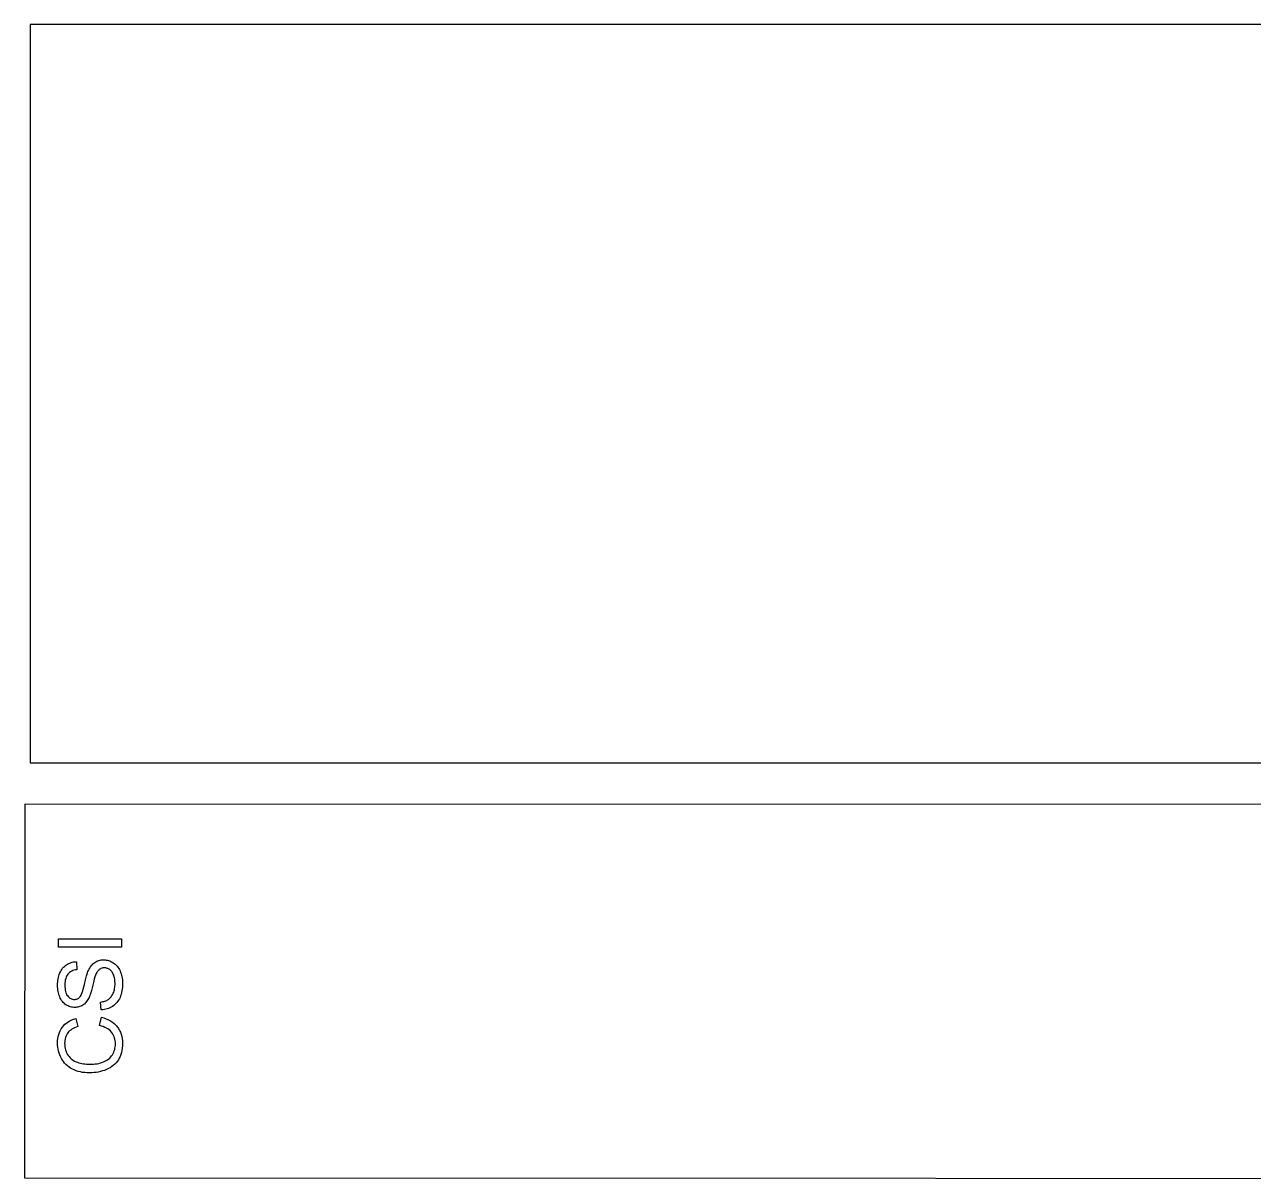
# Model space of a CAD drawing. Extents: x -296 to 95, y -196 to 171.
# Drawn here: x -295.9 to -100.4, y -12.8 to 170.8 of the extents above; entities that cross this region are included whole.
import ezdxf

# ---------------------------------------------------------------- set-up
doc = ezdxf.new("R2010")
doc.units = 0
doc.layers.add('3MM_MATERIAL', color=18, linetype='CONTINUOUS')
doc.layers.add('TEXT_ONLY', color=1, linetype='CONTINUOUS')

msp = doc.modelspace()

# ---------------------------------------------------------------- linework, layer by layer
at = {"layer": '3MM_MATERIAL'}
for points in [[(-295.06, 53.28), (4.94, 53.28), (4.94, 170.78), (-295.06, 170.78)], [(-5.92, 46.67), (-295.92, 46.75), (-295.94, -12.75), (-5.94, -12.83)], [(-280.52, 23.98), (-290.52, 23.99), (-290.52, 25.31), (-280.52, 25.31)], [(-283.73, 13.99), (-283.84, 15.24), (-283.66, 15.26), (-283.48, 15.3), (-283.32, 15.34), (-283.16, 15.39), (-283.01, 15.44), (-282.87, 15.5), (-282.74, 15.57), (-282.61, 15.65), (-282.49, 15.74), (-282.38, 15.84), (-282.28, 15.94), (-282.18, 16.06), (-282.08, 16.2), (-281.99, 16.34), (-281.91, 16.49), (-281.83, 16.66), (-281.76, 16.83), (-281.7, 17.01), (-281.65, 17.19), (-281.61, 17.38), (-281.58, 17.58), (-281.55, 17.78), (-281.54, 17.98), (-281.54, 18.19), (-281.55, 18.56), (-281.57, 18.73), (-281.59, 18.9), (-281.62, 19.07), (-281.66, 19.23), (-281.71, 19.38), (-281.76, 19.53), (-281.82, 19.67), (-281.88, 19.8), (-281.95, 19.92), (-282.03, 20.03), (-282.11, 20.14), (-282.19, 20.23), (-282.28, 20.32), (-282.38, 20.39), (-282.48, 20.46), (-282.58, 20.52), (-282.68, 20.56), (-282.79, 20.6), (-282.9, 20.64), (-283.01, 20.66), (-283.12, 20.67), (-283.23, 20.68), (-283.35, 20.67), (-283.46, 20.66), (-283.57, 20.64), (-283.67, 20.61), (-283.78, 20.57), (-283.87, 20.52), (-283.97, 20.47), (-284.06, 20.4), (-284.14, 20.33), (-284.22, 20.24), (-284.3, 20.15), (-284.38, 20.04), (-284.45, 19.92), (-284.52, 19.79), (-284.58, 19.65), (-284.65, 19.5), (-284.74, 19.24), (-284.85, 18.86), (-284.98, 18.35), (-285.13, 17.72), (-285.3, 17.09), (-285.46, 16.55), (-285.53, 16.32), (-285.61, 16.12), (-285.68, 15.94), (-285.76, 15.79), (-285.86, 15.62), (-285.96, 15.46), (-286.07, 15.31), (-286.18, 15.17), (-286.3, 15.04), (-286.42, 14.92), (-286.55, 14.82), (-286.69, 14.72), (-286.83, 14.64), (-286.98, 14.57), (-287.13, 14.51), (-287.28, 14.46), (-287.44, 14.42), (-287.6, 14.4), (-287.76, 14.38), (-287.93, 14.37), (-288.12, 14.38), (-288.31, 14.4), (-288.49, 14.43), (-288.67, 14.48), (-288.84, 14.54), (-289.01, 14.62), (-289.18, 14.7), (-289.35, 14.8), (-289.51, 14.92), (-289.66, 15.04), (-289.8, 15.18), (-289.93, 15.33), (-290.05, 15.5), (-290.16, 15.67), (-290.26, 15.86), (-290.35, 16.06), (-290.43, 16.27), (-290.5, 16.48), (-290.56, 16.7), (-290.6, 16.93), (-290.64, 17.16), (-290.67, 17.4), (-290.68, 17.64), (-290.69, 17.89), (-290.68, 18.17), (-290.67, 18.43), (-290.64, 18.69), (-290.6, 18.94), (-290.55, 19.18), (-290.49, 19.41), (-290.42, 19.64), (-290.33, 19.86), (-290.24, 20.06), (-290.13, 20.26), (-290.01, 20.44), (-289.89, 20.61), (-289.75, 20.76), (-289.6, 20.91), (-289.45, 21.04), (-289.28, 21.16), (-289.1, 21.27), (-288.92, 21.36), (-288.73, 21.44), (-288.53, 21.51), (-288.34, 21.57), (-288.13, 21.61), (-287.92, 21.64), (-287.7, 21.65), (-287.61, 20.38), (-287.84, 20.35), (-288.05, 20.3), (-288.25, 20.24), (-288.44, 20.16), (-288.61, 20.07), (-288.77, 19.96), (-288.91, 19.83), (-289.04, 19.69), (-289.15, 19.54), (-289.25, 19.36), (-289.33, 19.17), (-289.4, 18.96), (-289.46, 18.73), (-289.49, 18.49), (-289.52, 18.23), (-289.52, 17.95), (-289.52, 17.66), (-289.5, 17.39), (-289.46, 17.14), (-289.41, 16.91), (-289.35, 16.7), (-289.28, 16.51), (-289.19, 16.35), (-289.08, 16.2), (-288.97, 16.07), (-288.85, 15.96), (-288.73, 15.86), (-288.6, 15.79), (-288.46, 15.73), (-288.32, 15.68), (-288.18, 15.66), (-288.02, 15.65), (-287.89, 15.66), (-287.77, 15.67), (-287.65, 15.7), (-287.53, 15.75), (-287.42, 15.8), (-287.32, 15.87), (-287.23, 15.95), (-287.14, 16.04), (-287.05, 16.15), (-286.96, 16.31), (-286.87, 16.5), (-286.78, 16.73), (-286.69, 17), (-286.6, 17.3), (-286.51, 17.65), (-286.42, 18.03), (-286.25, 18.78), (-286.08, 19.39), (-285.93, 19.88), (-285.85, 20.08), (-285.78, 20.25), (-285.68, 20.46), (-285.57, 20.65), (-285.45, 20.84), (-285.33, 21.01), (-285.2, 21.16), (-285.06, 21.3), (-284.92, 21.42), (-284.76, 21.54), (-284.61, 21.63), (-284.44, 21.72), (-284.28, 21.79), (-284.1, 21.85), (-283.92, 21.89), (-283.73, 21.93), (-283.54, 21.94), (-283.34, 21.95), (-283.14, 21.94), (-282.95, 21.92), (-282.76, 21.89), (-282.57, 21.84), (-282.38, 21.77), (-282.2, 21.69), (-282.02, 21.6), (-281.84, 21.49), (-281.67, 21.37), (-281.5, 21.24), (-281.35, 21.09), (-281.21, 20.94), (-281.08, 20.77), (-280.96, 20.58), (-280.84, 20.39), (-280.74, 20.18), (-280.65, 19.96), (-280.57, 19.74), (-280.5, 19.51), (-280.45, 19.27), (-280.4, 19.03), (-280.37, 18.78), (-280.35, 18.52), (-280.35, 18.25), (-280.35, 17.92), (-280.37, 17.6), (-280.4, 17.3), (-280.45, 17.01), (-280.5, 16.73), (-280.57, 16.46), (-280.65, 16.21), (-280.74, 15.98), (-280.85, 15.76), (-280.97, 15.54), (-281.1, 15.35), (-281.24, 15.16), (-281.4, 14.99), (-281.56, 14.82), (-281.74, 14.68), (-281.94, 14.54), (-282.14, 14.42), (-282.35, 14.31), (-282.56, 14.22), (-282.78, 14.14), (-283.01, 14.08), (-283.24, 14.04), (-283.49, 14.01)], [(-284.03, 11.49), (-283.69, 12.81), (-283.3, 12.7), (-282.93, 12.56), (-282.58, 12.4), (-282.26, 12.23), (-282.1, 12.13), (-281.96, 12.03), (-281.82, 11.92), (-281.68, 11.81), (-281.55, 11.69), (-281.43, 11.57), (-281.32, 11.45), (-281.21, 11.31), (-281.1, 11.18), (-281.01, 11.03), (-280.92, 10.89), (-280.83, 10.74), (-280.76, 10.59), (-280.69, 10.43), (-280.62, 10.27), (-280.56, 10.11), (-280.47, 9.77), (-280.4, 9.42), (-280.36, 9.05), (-280.35, 8.67), (-280.36, 8.27), (-280.39, 7.9), (-280.44, 7.54), (-280.52, 7.2), (-280.61, 6.88), (-280.72, 6.58), (-280.86, 6.3), (-281.01, 6.04), (-281.18, 5.79), (-281.38, 5.56), (-281.59, 5.35), (-281.82, 5.15), (-282.06, 4.96), (-282.33, 4.79), (-282.61, 4.64), (-282.92, 4.5), (-283.23, 4.37), (-283.55, 4.27), (-283.88, 4.18), (-284.21, 4.1), (-284.55, 4.04), (-284.89, 4), (-285.24, 3.98), (-285.6, 3.97), (-285.98, 3.98), (-286.35, 4.01), (-286.71, 4.05), (-287.06, 4.12), (-287.39, 4.2), (-287.72, 4.31), (-288.03, 4.43), (-288.32, 4.57), (-288.61, 4.73), (-288.87, 4.9), (-289.12, 5.09), (-289.35, 5.29), (-289.56, 5.51), (-289.75, 5.75), (-289.93, 6), (-290.09, 6.27), (-290.23, 6.55), (-290.35, 6.83), (-290.46, 7.12), (-290.54, 7.42), (-290.61, 7.73), (-290.65, 8.04), (-290.68, 8.37), (-290.69, 8.69), (-290.68, 9.06), (-290.64, 9.41), (-290.58, 9.75), (-290.5, 10.07), (-290.39, 10.38), (-290.26, 10.67), (-290.11, 10.95), (-289.93, 11.22), (-289.73, 11.46), (-289.51, 11.69), (-289.27, 11.9), (-289.01, 12.08), (-288.73, 12.25), (-288.43, 12.4), (-288.12, 12.53), (-287.78, 12.64), (-287.47, 11.34), (-287.74, 11.25), (-287.98, 11.14), (-288.21, 11.03), (-288.42, 10.91), (-288.6, 10.78), (-288.78, 10.64), (-288.93, 10.49), (-289.06, 10.33), (-289.18, 10.16), (-289.28, 9.98), (-289.37, 9.78), (-289.44, 9.58), (-289.49, 9.37), (-289.53, 9.14), (-289.55, 8.91), (-289.56, 8.66), (-289.55, 8.38), (-289.53, 8.11), (-289.48, 7.85), (-289.42, 7.61), (-289.34, 7.37), (-289.25, 7.15), (-289.14, 6.94), (-289.01, 6.74), (-288.86, 6.55), (-288.71, 6.38), (-288.54, 6.22), (-288.36, 6.08), (-288.17, 5.95), (-287.97, 5.84), (-287.75, 5.74), (-287.52, 5.65), (-287.29, 5.58), (-287.06, 5.51), (-286.82, 5.46), (-286.58, 5.41), (-286.34, 5.38), (-286.1, 5.35), (-285.85, 5.34), (-285.6, 5.33), (-285.29, 5.34), (-284.99, 5.36), (-284.69, 5.39), (-284.41, 5.43), (-284.14, 5.48), (-283.87, 5.54), (-283.62, 5.62), (-283.38, 5.71), (-283.15, 5.81), (-282.93, 5.92), (-282.73, 6.04), (-282.55, 6.18), (-282.38, 6.33), (-282.22, 6.5), (-282.08, 6.67), (-281.95, 6.86), (-281.84, 7.06), (-281.75, 7.26), (-281.67, 7.47), (-281.6, 7.68), (-281.55, 7.89), (-281.51, 8.11), (-281.49, 8.33), (-281.48, 8.56), (-281.49, 8.83), (-281.52, 9.09), (-281.57, 9.35), (-281.64, 9.59), (-281.73, 9.82), (-281.84, 10.04), (-281.97, 10.25), (-282.12, 10.44), (-282.29, 10.63), (-282.48, 10.8), (-282.69, 10.95), (-282.92, 11.09), (-283.17, 11.21), (-283.44, 11.32), (-283.72, 11.41)]]:
    msp.add_lwpolyline(points, close=True, dxfattribs=at)
at = {"layer": 'TEXT_ONLY'}
for points in [[(-280.52, 23.98), (-290.52, 23.99), (-290.52, 25.31), (-280.52, 25.31)], [(-283.73, 13.99), (-283.84, 15.24), (-283.66, 15.26), (-283.48, 15.3), (-283.32, 15.34), (-283.16, 15.39), (-283.01, 15.44), (-282.87, 15.5), (-282.74, 15.57), (-282.61, 15.65), (-282.49, 15.74), (-282.38, 15.84), (-282.28, 15.94), (-282.18, 16.06), (-282.08, 16.2), (-281.99, 16.34), (-281.91, 16.49), (-281.83, 16.66), (-281.76, 16.83), (-281.7, 17.01), (-281.65, 17.19), (-281.61, 17.38), (-281.58, 17.58), (-281.55, 17.78), (-281.54, 17.98), (-281.54, 18.19), (-281.55, 18.56), (-281.57, 18.73), (-281.59, 18.9), (-281.62, 19.07), (-281.66, 19.23), (-281.71, 19.38), (-281.76, 19.53), (-281.82, 19.67), (-281.88, 19.8), (-281.95, 19.92), (-282.03, 20.03), (-282.11, 20.14), (-282.19, 20.23), (-282.28, 20.32), (-282.38, 20.39), (-282.48, 20.46), (-282.58, 20.52), (-282.68, 20.56), (-282.79, 20.6), (-282.9, 20.64), (-283.01, 20.66), (-283.12, 20.67), (-283.23, 20.68), (-283.35, 20.67), (-283.46, 20.66), (-283.57, 20.64), (-283.67, 20.61), (-283.78, 20.57), (-283.87, 20.52), (-283.97, 20.47), (-284.06, 20.4), (-284.14, 20.33), (-284.22, 20.24), (-284.3, 20.15), (-284.38, 20.04), (-284.45, 19.92), (-284.52, 19.79), (-284.58, 19.65), (-284.65, 19.5), (-284.74, 19.24), (-284.85, 18.86), (-284.98, 18.35), (-285.13, 17.72), (-285.3, 17.09), (-285.46, 16.55), (-285.53, 16.32), (-285.61, 16.12), (-285.68, 15.94), (-285.76, 15.79), (-285.86, 15.62), (-285.96, 15.46), (-286.07, 15.31), (-286.18, 15.17), (-286.3, 15.04), (-286.42, 14.92), (-286.55, 14.82), (-286.69, 14.72), (-286.83, 14.64), (-286.98, 14.57), (-287.13, 14.51), (-287.28, 14.46), (-287.44, 14.42), (-287.6, 14.4), (-287.76, 14.38), (-287.93, 14.37), (-288.12, 14.38), (-288.31, 14.4), (-288.49, 14.43), (-288.67, 14.48), (-288.84, 14.54), (-289.01, 14.62), (-289.18, 14.7), (-289.35, 14.8), (-289.51, 14.92), (-289.66, 15.04), (-289.8, 15.18), (-289.93, 15.33), (-290.05, 15.5), (-290.16, 15.67), (-290.26, 15.86), (-290.35, 16.06), (-290.43, 16.27), (-290.5, 16.48), (-290.56, 16.7), (-290.6, 16.93), (-290.64, 17.16), (-290.67, 17.4), (-290.68, 17.64), (-290.69, 17.89), (-290.68, 18.17), (-290.67, 18.43), (-290.64, 18.69), (-290.6, 18.94), (-290.55, 19.18), (-290.49, 19.41), (-290.42, 19.64), (-290.33, 19.86), (-290.24, 20.06), (-290.13, 20.26), (-290.01, 20.44), (-289.89, 20.61), (-289.75, 20.76), (-289.6, 20.91), (-289.45, 21.04), (-289.28, 21.16), (-289.1, 21.27), (-288.92, 21.36), (-288.73, 21.44), (-288.53, 21.51), (-288.34, 21.57), (-288.13, 21.61), (-287.92, 21.64), (-287.7, 21.65), (-287.61, 20.38), (-287.84, 20.35), (-288.05, 20.3), (-288.25, 20.24), (-288.44, 20.16), (-288.61, 20.07), (-288.77, 19.96), (-288.91, 19.83), (-289.04, 19.69), (-289.15, 19.54), (-289.25, 19.36), (-289.33, 19.17), (-289.4, 18.96), (-289.46, 18.73), (-289.49, 18.49), (-289.52, 18.23), (-289.52, 17.95), (-289.52, 17.66), (-289.5, 17.39), (-289.46, 17.14), (-289.41, 16.91), (-289.35, 16.7), (-289.28, 16.51), (-289.19, 16.35), (-289.08, 16.2), (-288.97, 16.07), (-288.85, 15.96), (-288.73, 15.86), (-288.6, 15.79), (-288.46, 15.73), (-288.32, 15.68), (-288.18, 15.66), (-288.02, 15.65), (-287.89, 15.66), (-287.77, 15.67), (-287.65, 15.7), (-287.53, 15.75), (-287.42, 15.8), (-287.32, 15.87), (-287.23, 15.95), (-287.14, 16.04), (-287.05, 16.15), (-286.96, 16.31), (-286.87, 16.5), (-286.78, 16.73), (-286.69, 17), (-286.6, 17.3), (-286.51, 17.65), (-286.42, 18.03), (-286.25, 18.78), (-286.08, 19.39), (-285.93, 19.88), (-285.85, 20.08), (-285.78, 20.25), (-285.68, 20.46), (-285.57, 20.65), (-285.45, 20.84), (-285.33, 21.01), (-285.2, 21.16), (-285.06, 21.3), (-284.92, 21.42), (-284.76, 21.54), (-284.61, 21.63), (-284.44, 21.72), (-284.28, 21.79), (-284.1, 21.85), (-283.92, 21.89), (-283.73, 21.93), (-283.54, 21.94), (-283.34, 21.95), (-283.14, 21.94), (-282.95, 21.92), (-282.76, 21.89), (-282.57, 21.84), (-282.38, 21.77), (-282.2, 21.69), (-282.02, 21.6), (-281.84, 21.49), (-281.67, 21.37), (-281.5, 21.24), (-281.35, 21.09), (-281.21, 20.94), (-281.08, 20.77), (-280.96, 20.58), (-280.84, 20.39), (-280.74, 20.18), (-280.65, 19.96), (-280.57, 19.74), (-280.5, 19.51), (-280.45, 19.27), (-280.4, 19.03), (-280.37, 18.78), (-280.35, 18.52), (-280.35, 18.25), (-280.35, 17.92), (-280.37, 17.6), (-280.4, 17.3), (-280.45, 17.01), (-280.5, 16.73), (-280.57, 16.46), (-280.65, 16.21), (-280.74, 15.98), (-280.85, 15.76), (-280.97, 15.54), (-281.1, 15.35), (-281.24, 15.16), (-281.4, 14.99), (-281.56, 14.82), (-281.74, 14.68), (-281.94, 14.54), (-282.14, 14.42), (-282.35, 14.31), (-282.56, 14.22), (-282.78, 14.14), (-283.01, 14.08), (-283.24, 14.04), (-283.49, 14.01)], [(-284.03, 11.49), (-283.69, 12.81), (-283.3, 12.7), (-282.93, 12.56), (-282.58, 12.4), (-282.26, 12.23), (-282.1, 12.13), (-281.96, 12.03), (-281.82, 11.92), (-281.68, 11.81), (-281.55, 11.69), (-281.43, 11.57), (-281.32, 11.45), (-281.21, 11.31), (-281.1, 11.18), (-281.01, 11.03), (-280.92, 10.89), (-280.83, 10.74), (-280.76, 10.59), (-280.69, 10.43), (-280.62, 10.27), (-280.56, 10.11), (-280.47, 9.77), (-280.4, 9.42), (-280.36, 9.05), (-280.35, 8.67), (-280.36, 8.27), (-280.39, 7.9), (-280.44, 7.54), (-280.52, 7.2), (-280.61, 6.88), (-280.72, 6.58), (-280.86, 6.3), (-281.01, 6.04), (-281.18, 5.79), (-281.38, 5.56), (-281.59, 5.35), (-281.82, 5.15), (-282.06, 4.96), (-282.33, 4.79), (-282.61, 4.64), (-282.92, 4.5), (-283.23, 4.37), (-283.55, 4.27), (-283.88, 4.18), (-284.21, 4.1), (-284.55, 4.04), (-284.89, 4), (-285.24, 3.98), (-285.6, 3.97), (-285.98, 3.98), (-286.35, 4.01), (-286.71, 4.05), (-287.06, 4.12), (-287.39, 4.2), (-287.72, 4.31), (-288.03, 4.43), (-288.32, 4.57), (-288.61, 4.73), (-288.87, 4.9), (-289.12, 5.09), (-289.35, 5.29), (-289.56, 5.51), (-289.75, 5.75), (-289.93, 6), (-290.09, 6.27), (-290.23, 6.55), (-290.35, 6.83), (-290.46, 7.12), (-290.54, 7.42), (-290.61, 7.73), (-290.65, 8.04), (-290.68, 8.37), (-290.69, 8.69), (-290.68, 9.06), (-290.64, 9.41), (-290.58, 9.75), (-290.5, 10.07), (-290.39, 10.38), (-290.26, 10.67), (-290.11, 10.95), (-289.93, 11.22), (-289.73, 11.46), (-289.51, 11.69), (-289.27, 11.9), (-289.01, 12.08), (-288.73, 12.25), (-288.43, 12.4), (-288.12, 12.53), (-287.78, 12.64), (-287.47, 11.34), (-287.74, 11.25), (-287.98, 11.14), (-288.21, 11.03), (-288.42, 10.91), (-288.6, 10.78), (-288.78, 10.64), (-288.93, 10.49), (-289.06, 10.33), (-289.18, 10.16), (-289.28, 9.98), (-289.37, 9.78), (-289.44, 9.58), (-289.49, 9.37), (-289.53, 9.14), (-289.55, 8.91), (-289.56, 8.66), (-289.55, 8.38), (-289.53, 8.11), (-289.48, 7.85), (-289.42, 7.61), (-289.34, 7.37), (-289.25, 7.15), (-289.14, 6.94), (-289.01, 6.74), (-288.86, 6.55), (-288.71, 6.38), (-288.54, 6.22), (-288.36, 6.08), (-288.17, 5.95), (-287.97, 5.84), (-287.75, 5.74), (-287.52, 5.65), (-287.29, 5.58), (-287.06, 5.51), (-286.82, 5.46), (-286.58, 5.41), (-286.34, 5.38), (-286.1, 5.35), (-285.85, 5.34), (-285.6, 5.33), (-285.29, 5.34), (-284.99, 5.36), (-284.69, 5.39), (-284.41, 5.43), (-284.14, 5.48), (-283.87, 5.54), (-283.62, 5.62), (-283.38, 5.71), (-283.15, 5.81), (-282.93, 5.92), (-282.73, 6.04), (-282.55, 6.18), (-282.38, 6.33), (-282.22, 6.5), (-282.08, 6.67), (-281.95, 6.86), (-281.84, 7.06), (-281.75, 7.26), (-281.67, 7.47), (-281.6, 7.68), (-281.55, 7.89), (-281.51, 8.11), (-281.49, 8.33), (-281.48, 8.56), (-281.49, 8.83), (-281.52, 9.09), (-281.57, 9.35), (-281.64, 9.59), (-281.73, 9.82), (-281.84, 10.04), (-281.97, 10.25), (-282.12, 10.44), (-282.29, 10.63), (-282.48, 10.8), (-282.69, 10.95), (-282.92, 11.09), (-283.17, 11.21), (-283.44, 11.32), (-283.72, 11.41)]]:
    msp.add_lwpolyline(points, close=True, dxfattribs=at)

doc.saveas('drawing.dxf')
